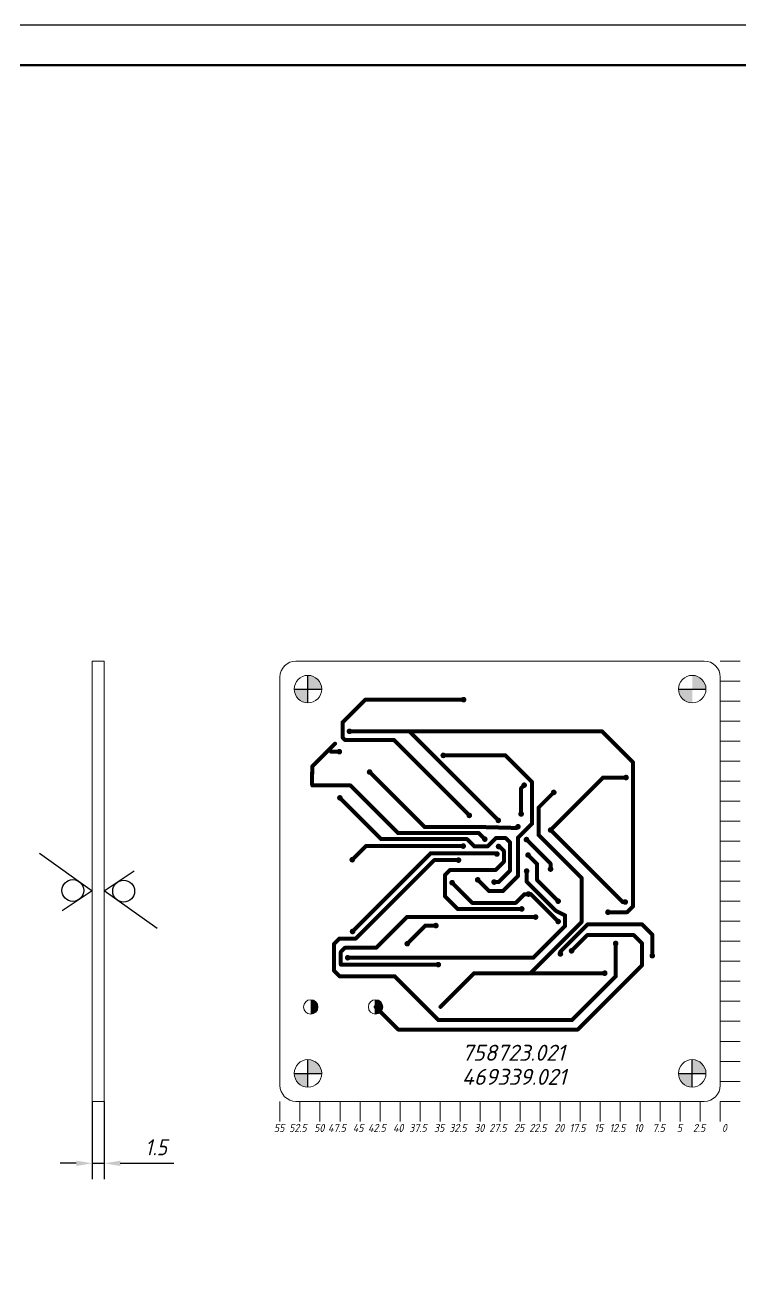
# Model space of a CAD drawing. Header units: millimetres. Extents: x -963 to 6509, y -1367 to 453.
# Drawn here: x 128.3 to 217.7, y 140.3 to 297 of the extents above; entities that cross this region are included whole.
import ezdxf

# ---------------------------------------------------------------- set-up
doc = ezdxf.new("R2010")
doc.units = ezdxf.units.MM
doc.header["$LTSCALE"] = 0.5
doc.layers.get('0').update_dxf_attribs({"lineweight": 60})
doc.layers.get('Defpoints').update_dxf_attribs({"color": 5})
doc.layers.add('2-штриховка', color=7, linetype='Continuous', true_color=0x00c7c7)
doc.layers.add('4-текст', color=7, linetype='Continuous', true_color=0x00ad00)
for name, color, linetype in [('3-размеры', 6, 'Continuous'), ('BottomLayer', 5, 'Continuous'), ('ViaHoleLayer', 16, 'Continuous')]:
    doc.layers.add(name, color=color, linetype=linetype)
doc.layers.add('Для ПП', color=30, linetype='Continuous', lineweight=20)
doc.styles.get("Standard").update_dxf_attribs({"font": 'isocpeui.ttf', "width": 0.9})
doc.dimstyles.new('Standart', dxfattribs={"dimtxt": 5, "dimasz": 5, "dimexe": 2, "dimexo": 0, "dimgap": 1, "dimtad": 1, "dimtoh": 1, "dimdec": 1, "dimtxsty": 'Standard', "dimcen": 2.5, "dimadec": 0, "dimazin": 0, "dimtfac": 1, "dimtdec": 1, "dimtmove": 0, "dimatfit": 3, "dimldrblk": 'DOTSMALL', "dimfxl": 1, "dimarcsym": 0})

# ---------------------------------------------------------------- blocks, each defined once
blk = doc.blocks.new('*D153')
at = {"layer": '3-размеры', "color": 0, "lineweight": -2, "transparency": 16777216}
for p, q in [((136.64, 162.56), (136.64, 152.83)), ((138.14, 162.56), (138.14, 152.83)), ((134.64, 154.83), (132.64, 154.83)), ((136.64, 154.83), (138.14, 154.83)), ((140.14, 154.83), (146.83, 154.83))]:
    blk.add_line(p, q, dxfattribs=at)
at = {"layer": '3-размеры', "color": 0, "transparency": 16777216}
for points in [[(134.64, 155.16), (134.64, 154.5), (136.64, 154.83)], [(140.14, 155.16), (140.14, 154.5), (138.14, 154.83)]]:
    blk.add_solid(points, dxfattribs=at)
at = {"layer": 'Defpoints', "color": 0, "transparency": 16777216}
for p in [(136.64, 162.56), (138.14, 162.56), (138.14, 154.83)]:
    blk.add_point(p, dxfattribs=at)
at = {"layer": '3-размеры', "color": 0, "transparency": 16777216, "insert": (144.62, 156.83), "char_height": 2, "attachment_point": 5}
blk.add_mtext('1.5', dxfattribs=at)
blk = doc.blocks.new('_DotSmall')
at = {"color": 0, "linetype": 'ByBlock', "const_width": 0.5}
blk.add_lwpolyline([(-0.0625, 0, 1), (0.0625, 0, 1)], format="xyb", close=True, dxfattribs=at)

msp = doc.modelspace()

# ---------------------------------------------------------------- hatches: boundary and pattern name
at = {"layer": '2-штриховка'}
h = msp.add_hatch(color=256, dxfattribs=at)
h.dxf.hatch_style = 1
h.paths.add_polyline_path([(163.591, 215.779), (163.591, 214.065), (165.305, 214.065, 0.4142136)])
h.paths.add_polyline_path([(163.591, 212.351), (163.591, 214.065), (161.877, 214.065, 0.4142136)])
h = msp.add_hatch(color=256, dxfattribs=at)
h.dxf.hatch_style = 1
h.paths.add_polyline_path([(211.591, 215.779), (211.591, 214.065), (213.305, 214.065, 0.4142136)])
h.paths.add_polyline_path([(211.591, 212.351), (211.591, 214.065), (209.877, 214.065, 0.4142136)])
h = msp.add_hatch(color=256, dxfattribs=at)
h.dxf.hatch_style = 1
h.paths.add_polyline_path([(163.941, 175.265), (163.941, 173.465, 0.4142136), (164.841, 174.365, 0.4142136)])
h = msp.add_hatch(color=256, dxfattribs=at)
h.dxf.hatch_style = 1
h.paths.add_polyline_path([(172.041, 175.265), (172.041, 173.465, 0.4142136), (172.941, 174.365, 0.4142136)])
h = msp.add_hatch(color=256, dxfattribs=at)
h.dxf.hatch_style = 1
h.paths.add_polyline_path([(163.591, 167.779), (163.591, 166.065), (165.305, 166.065, 0.4142136)])
h.paths.add_polyline_path([(163.591, 164.351), (163.591, 166.065), (161.877, 166.065, 0.4142136)])
h = msp.add_hatch(color=256, dxfattribs=at)
h.dxf.hatch_style = 1
h.paths.add_polyline_path([(211.591, 167.779), (211.591, 166.065), (213.305, 166.065, 0.4142136)])
h.paths.add_polyline_path([(211.591, 164.351), (211.591, 166.065), (209.877, 166.065, 0.4142136)])

# ---------------------------------------------------------------- linework, layer by layer
at = {"lineweight": 60}
msp.add_lwpolyline([(20, 5), (415, 5), (415, 292), (20, 292)], close=True, dxfattribs=at)
at = {"layer": '3-размеры'}
for p, q in [((130.04, 193.55), (136.642, 188.864)), ((138.142, 188.864), (141.898, 191.343)), ((136.642, 188.864), (132.885, 186.385)), ((144.743, 184.178), (138.142, 188.864))]:
    msp.add_line(p, q, dxfattribs=at)
for centre in [(134.217, 188.905), (140.566, 188.823)]:
    msp.add_circle(centre, 1.37, dxfattribs=at)
at = {"layer": '4-текст'}
for p, q in [((163.591, 212.351), (163.591, 215.779)), ((161.877, 214.065), (165.305, 214.065)), ((209.877, 214.065), (213.305, 214.065)), ((172.041, 173.465), (172.041, 175.265)), ((163.591, 164.351), (163.591, 167.779)), ((211.591, 164.351), (211.591, 167.779)), ((161.877, 166.065), (165.305, 166.065)), ((209.877, 166.065), (213.305, 166.065))]:
    msp.add_line(p, q, dxfattribs=at)
at = {"layer": 'BottomLayer', "const_width": 0.5}
for points in [[(170.759, 212.742), (167.914, 209.897)], [(183.027, 212.742), (170.759, 212.742)], [(167.914, 208.018), (167.914, 209.897)], [(176.244, 208.785), (168.773, 208.785)], [(187.364, 197.665), (176.244, 208.785)], [(200.319, 208.785), (176.244, 208.785)], [(204.185, 204.919), (200.319, 208.785)], [(166.972, 207.245), (164.147, 204.42)], [(168.219, 207.713), (167.914, 208.018)], [(174.315, 207.713), (168.219, 207.713)], [(183.738, 198.289), (174.315, 207.713)], [(167.508, 206.245), (166.472, 206.245)], [(188.234, 205.782), (180.49, 205.782)], [(191.587, 202.43), (188.234, 205.782)], [(164.147, 203.531), (164.091, 203.587)], [(164.091, 202.165), (164.091, 203.587)], [(164.147, 203.531), (164.147, 204.42)], [(178.162, 196.83), (171.287, 203.705)], [(204.185, 186.91), (204.185, 204.919)], [(168.905, 202.023), (164.155, 202.023)], [(174.852, 196.076), (168.905, 202.023)], [(190.596, 202.065), (190.215, 201.684)], [(191.587, 197.273), (191.587, 202.43)], [(200.453, 203.015), (193.898, 196.461)], [(203.318, 203.015), (200.453, 203.015)], [(172.73, 195.322), (167.579, 200.474)], [(190.215, 198.465), (190.215, 201.684)], [(194.291, 201.16), (192.388, 199.257)], [(192.388, 195.863), (192.388, 199.257)], [(191.587, 197.273), (189.809, 195.495)], [(184.919, 196.076), (174.852, 196.076)], [(185.337, 196.83), (178.162, 196.83)], [(185.673, 195.322), (184.919, 196.076)], [(189.657, 196.715), (185.337, 196.83)], [(189.809, 196.867), (189.657, 196.715)], [(197.759, 190.492), (192.388, 195.863)], [(202.89, 187.469), (193.898, 196.461)], [(170.822, 194.454), (169.12, 192.752)], [(182.976, 194.454), (170.822, 194.454)], [(183.454, 195.322), (172.73, 195.322)], [(184.373, 194.403), (183.454, 195.322)], [(185.999, 194.403), (184.373, 194.403)], [(187.04, 195.445), (185.999, 194.403)], [(188.31, 195.445), (187.04, 195.445)], [(187.523, 194.403), (187.396, 194.403)], [(188.056, 193.87), (187.523, 194.403)], [(188.818, 194.937), (188.31, 195.445)], [(188.818, 191.381), (188.818, 194.937)], [(189.809, 190.685), (189.809, 195.495)], [(193.891, 192.252), (190.878, 195.265)], [(178.938, 193.565), (169.159, 183.786)], [(179.37, 192.701), (169.578, 182.91)], [(187.089, 193.565), (178.938, 193.565)], [(182.391, 192.701), (179.37, 192.701)], [(187.191, 193.463), (187.089, 193.565)], [(188.056, 192.498), (188.056, 193.87)], [(192.217, 192.198), (191.079, 193.336)], [(181.3, 191.457), (180.716, 190.873)], [(187.015, 191.457), (181.3, 191.457)], [(188.056, 192.498), (187.015, 191.457)], [(188.818, 191.381), (187.396, 189.958)], [(190.901, 190.034), (190.901, 191.33)], [(192.217, 190.191), (192.217, 192.198)], [(193.891, 191.584), (193.891, 192.252)], [(180.716, 188.18), (180.716, 190.873)], [(184.113, 187.36), (181.591, 189.882)], [(186.188, 188.841), (184.791, 190.238)], [(187.396, 189.958), (186.837, 189.958)], [(189.809, 190.685), (187.964, 188.841)], [(194.581, 186.354), (190.901, 190.034)], [(194.838, 187.57), (192.217, 190.191)], [(197.759, 184.963), (197.759, 190.492)], [(182.29, 186.606), (180.716, 188.18)], [(187.964, 188.841), (186.188, 188.841)], [(190.603, 188.434), (189.528, 187.36)], [(191.435, 188.434), (190.603, 188.434)], [(191.409, 188.46), (191.13, 188.46)], [(191.435, 188.434), (191.409, 188.46)], [(194.838, 185.031), (191.435, 188.434)], [(190.292, 186.606), (182.29, 186.606)], [(189.528, 187.36), (184.113, 187.36)], [(195.702, 185.795), (194.581, 186.354)], [(203.22, 187.469), (202.89, 187.469)], [(204.185, 186.91), (203.474, 186.199)], [(175.94, 185.589), (172.105, 181.754)], [(192.019, 185.589), (175.94, 185.589)], [(197.759, 184.963), (191.375, 178.579)], [(195.702, 184.472), (195.702, 185.795)], [(203.474, 186.199), (201.061, 186.199)], [(178.252, 184.523), (175.991, 182.262)], [(179.565, 184.523), (178.252, 184.523)], [(195.702, 184.472), (191.739, 180.509)], [(198.538, 184.675), (195.118, 181.255)], [(198.47, 183.329), (196.515, 181.373)], [(204.287, 183.329), (198.47, 183.329)], [(205.303, 184.675), (198.538, 184.675)], [(205.303, 182.313), (204.287, 183.329)], [(206.598, 183.38), (205.303, 184.675)], [(206.598, 180.763), (206.598, 183.38)], [(167.529, 182.91), (166.856, 182.237)], [(166.856, 178.862), (166.856, 182.237)], [(169.578, 182.91), (167.529, 182.91)], [(168.219, 181.754), (167.691, 181.226)], [(172.105, 181.754), (168.219, 181.754)], [(202.026, 178.173), (202.026, 182.287)], [(205.303, 179.544), (205.303, 182.313)], [(167.691, 179.665), (167.691, 181.226)], [(191.739, 180.509), (168.551, 180.509)], [(195.118, 180.992), (195.118, 181.255)], [(167.52, 178.198), (166.856, 178.862)], [(167.711, 179.646), (167.691, 179.665)], [(179.866, 179.646), (167.711, 179.646)], [(184.355, 178.579), (180.141, 174.365)], [(191.375, 178.579), (184.355, 178.579)], [(200.655, 178.579), (191.375, 178.579)], [(205.303, 179.544), (197.302, 171.543)], [(174.417, 178.198), (167.52, 178.198)], [(179.903, 172.712), (174.417, 178.198)], [(202.026, 178.173), (196.565, 172.712)], [(174.862, 171.543), (172.041, 174.365)], [(196.565, 172.712), (179.903, 172.712)], [(197.302, 171.543), (174.862, 171.543)]]:
    msp.add_lwpolyline(points, dxfattribs=at)
at = {"layer": 'BottomLayer'}
for points, const_width in [([(170.884, 212.742, -1), (170.634, 212.742, -1)], 0.25), ([(170.884, 212.742, -1), (170.634, 212.742, -1)], 0.25), ([(183.202, 212.742, -1), (182.852, 212.742, -1)], 0.35), ([(183.152, 212.742, -1), (182.902, 212.742, -1)], 0.25), ([(168.039, 209.897, -1), (167.789, 209.897, -1)], 0.25), ([(168.039, 209.897, -1), (167.789, 209.897, -1)], 0.25), ([(168.948, 208.785, -1), (168.598, 208.785, -1)], 0.35), ([(168.898, 208.785, -1), (168.648, 208.785, -1)], 0.25), ([(176.369, 208.785, -1), (176.119, 208.785, -1)], 0.25), ([(176.369, 208.785, -1), (176.119, 208.785, -1)], 0.25), ([(176.369, 208.785, -1), (176.119, 208.785, -1)], 0.25), ([(200.444, 208.785, -1), (200.194, 208.785, -1)], 0.25), ([(200.444, 208.785, -1), (200.194, 208.785, -1)], 0.25), ([(167.097, 207.245, -1), (166.847, 207.245, -1)], 0.25), ([(168.039, 208.018, -1), (167.789, 208.018, -1)], 0.25), ([(168.039, 208.018, -1), (167.789, 208.018, -1)], 0.25), ([(168.344, 207.713, -1), (168.094, 207.713, -1)], 0.25), ([(168.344, 207.713, -1), (168.094, 207.713, -1)], 0.25), ([(174.44, 207.713, -1), (174.19, 207.713, -1)], 0.25), ([(174.44, 207.713, -1), (174.19, 207.713, -1)], 0.25), ([(166.597, 206.245, -1), (166.347, 206.245, -1)], 0.25), ([(167.683, 206.245, -1), (167.333, 206.245, -1)], 0.35), ([(167.633, 206.245, -1), (167.383, 206.245, -1)], 0.25), ([(180.665, 205.782, -1), (180.315, 205.782, -1)], 0.35), ([(180.615, 205.782, -1), (180.365, 205.782, -1)], 0.25), ([(188.359, 205.782, -1), (188.109, 205.782, -1)], 0.25), ([(188.359, 205.782, -1), (188.109, 205.782, -1)], 0.25), ([(164.216, 203.587, -1), (163.966, 203.587, -1)], 0.25), ([(164.216, 203.587, -1), (163.966, 203.587, -1)], 0.25), ([(164.272, 204.42, -1), (164.022, 204.42, -1)], 0.25), ([(164.272, 204.42, -1), (164.022, 204.42, -1)], 0.25), ([(164.272, 203.531, -1), (164.022, 203.531, -1)], 0.25), ([(164.272, 203.531, -1), (164.022, 203.531, -1)], 0.25), ([(171.462, 203.705, -1), (171.112, 203.705, -1)], 0.35), ([(171.412, 203.705, -1), (171.162, 203.705, -1)], 0.25), ([(204.31, 204.919, -1), (204.06, 204.919, -1)], 0.25), ([(204.31, 204.919, -1), (204.06, 204.919, -1)], 0.25), ([(164.216, 202.165, -1), (163.966, 202.165, -1)], 0.25), ([(164.28, 202.023, -1), (164.03, 202.023, -1)], 0.25), ([(169.03, 202.023, -1), (168.78, 202.023, -1)], 0.25), ([(169.03, 202.023, -1), (168.78, 202.023, -1)], 0.25), ([(190.771, 202.065, -1), (190.421, 202.065, -1)], 0.35), ([(190.721, 202.065, -1), (190.471, 202.065, -1)], 0.25), ([(191.712, 202.43, -1), (191.462, 202.43, -1)], 0.25), ([(191.712, 202.43, -1), (191.462, 202.43, -1)], 0.25), ([(200.578, 203.015, -1), (200.328, 203.015, -1)], 0.25), ([(200.578, 203.015, -1), (200.328, 203.015, -1)], 0.25), ([(203.493, 203.015, -1), (203.143, 203.015, -1)], 0.35), ([(203.443, 203.015, -1), (203.193, 203.015, -1)], 0.25), ([(167.754, 200.474, -1), (167.404, 200.474, -1)], 0.35), ([(167.704, 200.474, -1), (167.454, 200.474, -1)], 0.25), ([(190.34, 201.684, -1), (190.09, 201.684, -1)], 0.25), ([(190.34, 201.684, -1), (190.09, 201.684, -1)], 0.25), ([(194.466, 201.16, -1), (194.116, 201.16, -1)], 0.35), ([(194.416, 201.16, -1), (194.166, 201.16, -1)], 0.25), ([(192.513, 199.257, -1), (192.263, 199.257, -1)], 0.25), ([(192.513, 199.257, -1), (192.263, 199.257, -1)], 0.25), ([(183.913, 198.289, -1), (183.563, 198.289, -1)], 0.35), ([(183.863, 198.289, -1), (183.613, 198.289, -1)], 0.25), ([(187.539, 197.665, -1), (187.189, 197.665, -1)], 0.35), ([(187.489, 197.665, -1), (187.239, 197.665, -1)], 0.25), ([(190.39, 198.465, -1), (190.04, 198.465, -1)], 0.35), ([(190.34, 198.465, -1), (190.09, 198.465, -1)], 0.25), ([(191.712, 197.273, -1), (191.462, 197.273, -1)], 0.25), ([(191.712, 197.273, -1), (191.462, 197.273, -1)], 0.25), ([(174.977, 196.076, -1), (174.727, 196.076, -1)], 0.25), ([(174.977, 196.076, -1), (174.727, 196.076, -1)], 0.25), ([(178.287, 196.83, -1), (178.037, 196.83, -1)], 0.25), ([(178.287, 196.83, -1), (178.037, 196.83, -1)], 0.25), ([(185.044, 196.076, -1), (184.794, 196.076, -1)], 0.25), ([(185.044, 196.076, -1), (184.794, 196.076, -1)], 0.25), ([(185.462, 196.83, -1), (185.212, 196.83, -1)], 0.25), ([(185.462, 196.83, -1), (185.212, 196.83, -1)], 0.25), ([(189.782, 196.715, -1), (189.532, 196.715, -1)], 0.25), ([(189.782, 196.715, -1), (189.532, 196.715, -1)], 0.25), ([(189.984, 196.867, -1), (189.634, 196.867, -1)], 0.35), ([(189.934, 196.867, -1), (189.684, 196.867, -1)], 0.25), ([(192.513, 195.863, -1), (192.263, 195.863, -1)], 0.25), ([(192.513, 195.863, -1), (192.263, 195.863, -1)], 0.25), ([(194.073, 196.461, -1), (193.723, 196.461, -1)], 0.35), ([(194.023, 196.461, -1), (193.773, 196.461, -1)], 0.25), ([(194.023, 196.461, -1), (193.773, 196.461, -1)], 0.25), ([(170.947, 194.454, -1), (170.697, 194.454, -1)], 0.25), ([(170.947, 194.454, -1), (170.697, 194.454, -1)], 0.25), ([(172.855, 195.322, -1), (172.605, 195.322, -1)], 0.25), ([(172.855, 195.322, -1), (172.605, 195.322, -1)], 0.25), ([(183.151, 194.454, -1), (182.801, 194.454, -1)], 0.35), ([(183.101, 194.454, -1), (182.851, 194.454, -1)], 0.25), ([(183.579, 195.322, -1), (183.329, 195.322, -1)], 0.25), ([(183.579, 195.322, -1), (183.329, 195.322, -1)], 0.25), ([(184.498, 194.403, -1), (184.248, 194.403, -1)], 0.25), ([(184.498, 194.403, -1), (184.248, 194.403, -1)], 0.25), ([(185.848, 195.322, -1), (185.498, 195.322, -1)], 0.35), ([(185.798, 195.322, -1), (185.548, 195.322, -1)], 0.25), ([(186.124, 194.403, -1), (185.874, 194.403, -1)], 0.25), ([(186.124, 194.403, -1), (185.874, 194.403, -1)], 0.25), ([(187.165, 195.445, -1), (186.915, 195.445, -1)], 0.25), ([(187.165, 195.445, -1), (186.915, 195.445, -1)], 0.25), ([(187.571, 194.403, -1), (187.221, 194.403, -1)], 0.35), ([(187.521, 194.403, -1), (187.271, 194.403, -1)], 0.25), ([(187.648, 194.403, -1), (187.398, 194.403, -1)], 0.25), ([(187.648, 194.403, -1), (187.398, 194.403, -1)], 0.25), ([(188.435, 195.445, -1), (188.185, 195.445, -1)], 0.25), ([(188.435, 195.445, -1), (188.185, 195.445, -1)], 0.25), ([(188.943, 194.937, -1), (188.693, 194.937, -1)], 0.25), ([(188.943, 194.937, -1), (188.693, 194.937, -1)], 0.25), ([(189.934, 195.495, -1), (189.684, 195.495, -1)], 0.25), ([(189.934, 195.495, -1), (189.684, 195.495, -1)], 0.25), ([(191.053, 195.265, -1), (190.703, 195.265, -1)], 0.35), ([(191.003, 195.265, -1), (190.753, 195.265, -1)], 0.25), ([(169.295, 192.752, -1), (168.945, 192.752, -1)], 0.35), ([(169.245, 192.752, -1), (168.995, 192.752, -1)], 0.25), ([(179.063, 193.565, -1), (178.813, 193.565, -1)], 0.25), ([(179.063, 193.565, -1), (178.813, 193.565, -1)], 0.25), ([(179.495, 192.701, -1), (179.245, 192.701, -1)], 0.25), ([(179.495, 192.701, -1), (179.245, 192.701, -1)], 0.25), ([(182.566, 192.701, -1), (182.216, 192.701, -1)], 0.35), ([(182.516, 192.701, -1), (182.266, 192.701, -1)], 0.25), ([(187.214, 193.565, -1), (186.964, 193.565, -1)], 0.25), ([(187.214, 193.565, -1), (186.964, 193.565, -1)], 0.25), ([(187.366, 193.463, -1), (187.016, 193.463, -1)], 0.35), ([(187.316, 193.463, -1), (187.066, 193.463, -1)], 0.25), ([(188.181, 193.87, -1), (187.931, 193.87, -1)], 0.25), ([(188.181, 193.87, -1), (187.931, 193.87, -1)], 0.25), ([(191.254, 193.336, -1), (190.904, 193.336, -1)], 0.35), ([(191.204, 193.336, -1), (190.954, 193.336, -1)], 0.25), ([(181.425, 191.457, -1), (181.175, 191.457, -1)], 0.25), ([(181.425, 191.457, -1), (181.175, 191.457, -1)], 0.25), ([(187.14, 191.457, -1), (186.89, 191.457, -1)], 0.25), ([(187.14, 191.457, -1), (186.89, 191.457, -1)], 0.25), ([(188.181, 192.498, -1), (187.931, 192.498, -1)], 0.25), ([(188.181, 192.498, -1), (187.931, 192.498, -1)], 0.25), ([(188.943, 191.381, -1), (188.693, 191.381, -1)], 0.25), ([(188.943, 191.381, -1), (188.693, 191.381, -1)], 0.25), ([(191.076, 191.33, -1), (190.726, 191.33, -1)], 0.35), ([(191.026, 191.33, -1), (190.776, 191.33, -1)], 0.25), ([(192.342, 192.198, -1), (192.092, 192.198, -1)], 0.25), ([(192.342, 192.198, -1), (192.092, 192.198, -1)], 0.25), ([(194.066, 191.584, -1), (193.716, 191.584, -1)], 0.35), ([(194.016, 192.252, -1), (193.766, 192.252, -1)], 0.25), ([(194.016, 192.252, -1), (193.766, 192.252, -1)], 0.25), ([(194.016, 191.584, -1), (193.766, 191.584, -1)], 0.25), ([(180.841, 190.873, -1), (180.591, 190.873, -1)], 0.25), ([(180.841, 190.873, -1), (180.591, 190.873, -1)], 0.25), ([(181.766, 189.882, -1), (181.416, 189.882, -1)], 0.35), ([(181.716, 189.882, -1), (181.466, 189.882, -1)], 0.25), ([(184.966, 190.238, -1), (184.616, 190.238, -1)], 0.35), ([(184.916, 190.238, -1), (184.666, 190.238, -1)], 0.25), ([(187.012, 189.958, -1), (186.662, 189.958, -1)], 0.35), ([(186.962, 189.958, -1), (186.712, 189.958, -1)], 0.25), ([(187.521, 189.958, -1), (187.271, 189.958, -1)], 0.25), ([(187.521, 189.958, -1), (187.271, 189.958, -1)], 0.25), ([(189.934, 190.685, -1), (189.684, 190.685, -1)], 0.25), ([(189.934, 190.685, -1), (189.684, 190.685, -1)], 0.25), ([(191.026, 190.034, -1), (190.776, 190.034, -1)], 0.25), ([(191.026, 190.034, -1), (190.776, 190.034, -1)], 0.25), ([(192.342, 190.191, -1), (192.092, 190.191, -1)], 0.25), ([(192.342, 190.191, -1), (192.092, 190.191, -1)], 0.25), ([(197.884, 190.492, -1), (197.634, 190.492, -1)], 0.25), ([(197.884, 190.492, -1), (197.634, 190.492, -1)], 0.25), ([(180.841, 188.18, -1), (180.591, 188.18, -1)], 0.25), ([(180.841, 188.18, -1), (180.591, 188.18, -1)], 0.25), ([(186.313, 188.841, -1), (186.063, 188.841, -1)], 0.25), ([(186.313, 188.841, -1), (186.063, 188.841, -1)], 0.25), ([(188.089, 188.841, -1), (187.839, 188.841, -1)], 0.25), ([(188.089, 188.841, -1), (187.839, 188.841, -1)], 0.25), ([(190.728, 188.434, -1), (190.478, 188.434, -1)], 0.25), ([(190.728, 188.434, -1), (190.478, 188.434, -1)], 0.25), ([(191.305, 188.46, -1), (190.955, 188.46, -1)], 0.35), ([(191.255, 188.46, -1), (191.005, 188.46, -1)], 0.25), ([(191.534, 188.46, -1), (191.284, 188.46, -1)], 0.25), ([(191.534, 188.46, -1), (191.284, 188.46, -1)], 0.25), ([(191.56, 188.434, -1), (191.31, 188.434, -1)], 0.25), ([(191.56, 188.434, -1), (191.31, 188.434, -1)], 0.25), ([(191.56, 188.434, -1), (191.31, 188.434, -1)], 0.25), ([(182.415, 186.606, -1), (182.165, 186.606, -1)], 0.25), ([(182.415, 186.606, -1), (182.165, 186.606, -1)], 0.25), ([(184.238, 187.36, -1), (183.988, 187.36, -1)], 0.25), ([(184.238, 187.36, -1), (183.988, 187.36, -1)], 0.25), ([(189.653, 187.36, -1), (189.403, 187.36, -1)], 0.25), ([(189.653, 187.36, -1), (189.403, 187.36, -1)], 0.25), ([(190.467, 186.606, -1), (190.117, 186.606, -1)], 0.35), ([(190.417, 186.606, -1), (190.167, 186.606, -1)], 0.25), ([(194.706, 186.354, -1), (194.456, 186.354, -1)], 0.25), ([(194.706, 186.354, -1), (194.456, 186.354, -1)], 0.25), ([(195.013, 187.57, -1), (194.663, 187.57, -1)], 0.35), ([(194.963, 187.57, -1), (194.713, 187.57, -1)], 0.25), ([(201.236, 186.199, -1), (200.886, 186.199, -1)], 0.35), ([(203.015, 187.469, -1), (202.765, 187.469, -1)], 0.25), ([(203.015, 187.469, -1), (202.765, 187.469, -1)], 0.25), ([(203.395, 187.469, -1), (203.045, 187.469, -1)], 0.35), ([(203.345, 187.469, -1), (203.095, 187.469, -1)], 0.25), ([(204.31, 186.91, -1), (204.06, 186.91, -1)], 0.25), ([(204.31, 186.91, -1), (204.06, 186.91, -1)], 0.25), ([(176.065, 185.589, -1), (175.815, 185.589, -1)], 0.25), ([(176.065, 185.589, -1), (175.815, 185.589, -1)], 0.25), ([(192.195, 185.589, -1), (191.844, 185.589, -1)], 0.35), ([(192.144, 185.589, -1), (191.895, 185.589, -1)], 0.25), ([(195.013, 185.031, -1), (194.663, 185.031, -1)], 0.35), ([(194.963, 185.031, -1), (194.713, 185.031, -1)], 0.25), ([(195.827, 185.795, -1), (195.577, 185.795, -1)], 0.25), ([(195.827, 185.795, -1), (195.577, 185.795, -1)], 0.25), ([(197.884, 184.963, -1), (197.634, 184.963, -1)], 0.25), ([(197.884, 184.963, -1), (197.634, 184.963, -1)], 0.25), ([(201.186, 186.199, -1), (200.936, 186.199, -1)], 0.25), ([(203.599, 186.199, -1), (203.349, 186.199, -1)], 0.25), ([(203.599, 186.199, -1), (203.349, 186.199, -1)], 0.25), ([(169.334, 183.786, -1), (168.984, 183.786, -1)], 0.35), ([(169.284, 183.786, -1), (169.034, 183.786, -1)], 0.25), ([(178.377, 184.523, -1), (178.127, 184.523, -1)], 0.25), ([(178.377, 184.523, -1), (178.127, 184.523, -1)], 0.25), ([(179.74, 184.523, -1), (179.39, 184.523, -1)], 0.35), ([(179.69, 184.523, -1), (179.44, 184.523, -1)], 0.25), ([(195.827, 184.472, -1), (195.577, 184.472, -1)], 0.25), ([(195.827, 184.472, -1), (195.577, 184.472, -1)], 0.25), ([(198.595, 183.329, -1), (198.345, 183.329, -1)], 0.25), ([(198.595, 183.329, -1), (198.345, 183.329, -1)], 0.25), ([(198.663, 184.675, -1), (198.413, 184.675, -1)], 0.25), ([(198.663, 184.675, -1), (198.413, 184.675, -1)], 0.25), ([(204.412, 183.329, -1), (204.162, 183.329, -1)], 0.25), ([(204.412, 183.329, -1), (204.162, 183.329, -1)], 0.25), ([(205.428, 184.675, -1), (205.178, 184.675, -1)], 0.25), ([(205.428, 184.675, -1), (205.178, 184.675, -1)], 0.25), ([(206.723, 183.38, -1), (206.473, 183.38, -1)], 0.25), ([(206.723, 183.38, -1), (206.473, 183.38, -1)], 0.25), ([(166.981, 182.237, -1), (166.731, 182.237, -1)], 0.25), ([(166.981, 182.237, -1), (166.731, 182.237, -1)], 0.25), ([(167.654, 182.91, -1), (167.404, 182.91, -1)], 0.25), ([(167.654, 182.91, -1), (167.404, 182.91, -1)], 0.25), ([(168.344, 181.754, -1), (168.094, 181.754, -1)], 0.25), ([(168.344, 181.754, -1), (168.094, 181.754, -1)], 0.25), ([(169.703, 182.91, -1), (169.453, 182.91, -1)], 0.25), ([(169.703, 182.91, -1), (169.453, 182.91, -1)], 0.25), ([(172.23, 181.754, -1), (171.98, 181.754, -1)], 0.25), ([(172.23, 181.754, -1), (171.98, 181.754, -1)], 0.25), ([(176.166, 182.262, -1), (175.816, 182.262, -1)], 0.35), ([(176.116, 182.262, -1), (175.866, 182.262, -1)], 0.25), ([(202.201, 182.287, -1), (201.851, 182.287, -1)], 0.35), ([(202.151, 182.287, -1), (201.901, 182.287, -1)], 0.25), ([(205.428, 182.313, -1), (205.178, 182.313, -1)], 0.25), ([(205.428, 182.313, -1), (205.178, 182.313, -1)], 0.25), ([(167.816, 181.226, -1), (167.566, 181.226, -1)], 0.25), ([(167.816, 181.226, -1), (167.566, 181.226, -1)], 0.25), ([(168.726, 180.509, -1), (168.376, 180.509, -1)], 0.35), ([(168.676, 180.509, -1), (168.426, 180.509, -1)], 0.25), ([(191.864, 180.509, -1), (191.614, 180.509, -1)], 0.25), ([(191.864, 180.509, -1), (191.614, 180.509, -1)], 0.25), ([(195.293, 180.992, -1), (194.943, 180.992, -1)], 0.35), ([(195.243, 181.255, -1), (194.993, 181.255, -1)], 0.25), ([(195.243, 181.255, -1), (194.993, 181.255, -1)], 0.25), ([(195.243, 180.992, -1), (194.993, 180.992, -1)], 0.25), ([(196.69, 181.373, -1), (196.34, 181.373, -1)], 0.35), ([(196.64, 181.373, -1), (196.39, 181.373, -1)], 0.25), ([(206.773, 180.763, -1), (206.423, 180.763, -1)], 0.35), ([(206.723, 180.763, -1), (206.473, 180.763, -1)], 0.25), ([(166.981, 178.862, -1), (166.731, 178.862, -1)], 0.25), ([(166.981, 178.862, -1), (166.731, 178.862, -1)], 0.25), ([(167.816, 179.665, -1), (167.566, 179.665, -1)], 0.25), ([(167.816, 179.665, -1), (167.566, 179.665, -1)], 0.25), ([(167.836, 179.646, -1), (167.586, 179.646, -1)], 0.25), ([(167.836, 179.646, -1), (167.586, 179.646, -1)], 0.25), ([(180.041, 179.646, -1), (179.691, 179.646, -1)], 0.35), ([(179.991, 179.646, -1), (179.741, 179.646, -1)], 0.25), ([(184.48, 178.579, -1), (184.23, 178.579, -1)], 0.25), ([(184.48, 178.579, -1), (184.23, 178.579, -1)], 0.25), ([(191.5, 178.579, -1), (191.25, 178.579, -1)], 0.25), ([(191.5, 178.579, -1), (191.25, 178.579, -1)], 0.25), ([(191.5, 178.579, -1), (191.25, 178.579, -1)], 0.25), ([(200.83, 178.579, -1), (200.48, 178.579, -1)], 0.35), ([(200.78, 178.579, -1), (200.53, 178.579, -1)], 0.25), ([(205.428, 179.544, -1), (205.178, 179.544, -1)], 0.25), ([(205.428, 179.544, -1), (205.178, 179.544, -1)], 0.25), ([(167.645, 178.198, -1), (167.395, 178.198, -1)], 0.25), ([(167.645, 178.198, -1), (167.395, 178.198, -1)], 0.25), ([(174.542, 178.198, -1), (174.292, 178.198, -1)], 0.25), ([(174.542, 178.198, -1), (174.292, 178.198, -1)], 0.25), ([(202.151, 178.173, -1), (201.901, 178.173, -1)], 0.25), ([(202.151, 178.173, -1), (201.901, 178.173, -1)], 0.25), ([(172.166, 174.365, -1), (171.916, 174.365, -1)], 0.25), ([(180.266, 174.365, -1), (180.016, 174.365, -1)], 0.25), ([(180.028, 172.712, -1), (179.778, 172.712, -1)], 0.25), ([(180.028, 172.712, -1), (179.778, 172.712, -1)], 0.25), ([(196.69, 172.712, -1), (196.44, 172.712, -1)], 0.25), ([(196.69, 172.712, -1), (196.44, 172.712, -1)], 0.25), ([(174.987, 171.543, -1), (174.737, 171.543, -1)], 0.25), ([(174.987, 171.543, -1), (174.737, 171.543, -1)], 0.25), ([(197.427, 171.543, -1), (197.177, 171.543, -1)], 0.25), ([(197.427, 171.543, -1), (197.177, 171.543, -1)], 0.25)]:
    msp.add_lwpolyline(points, format="xyb", close=True, dxfattribs=dict(at, const_width=const_width))
at = {"layer": 'Defpoints'}
msp.add_lwpolyline([(0, 0), (420, 0), (420, 297), (0, 297)], close=True, dxfattribs=at)
msp.add_lwpolyline([(0, 0), (420, 0), (420, 297), (0, 297)], close=True, dxfattribs=at)
at = {"layer": 'ViaHoleLayer', "const_width": 0.2}
for points in [[(183.127, 212.742, -1), (182.927, 212.742, -1)], [(168.873, 208.785, -1), (168.673, 208.785, -1)], [(167.608, 206.245, -1), (167.408, 206.245, -1)], [(180.59, 205.782, -1), (180.39, 205.782, -1)], [(171.387, 203.705, -1), (171.187, 203.705, -1)], [(190.696, 202.065, -1), (190.496, 202.065, -1)], [(203.418, 203.015, -1), (203.218, 203.015, -1)], [(167.679, 200.474, -1), (167.479, 200.474, -1)], [(194.391, 201.16, -1), (194.191, 201.16, -1)], [(183.838, 198.289, -1), (183.638, 198.289, -1)], [(187.464, 197.665, -1), (187.264, 197.665, -1)], [(190.315, 198.465, -1), (190.115, 198.465, -1)], [(189.909, 196.867, -1), (189.709, 196.867, -1)], [(193.998, 196.461, -1), (193.798, 196.461, -1)], [(183.076, 194.454, -1), (182.876, 194.454, -1)], [(185.773, 195.322, -1), (185.573, 195.322, -1)], [(187.496, 194.403, -1), (187.296, 194.403, -1)], [(190.978, 195.265, -1), (190.778, 195.265, -1)], [(169.22, 192.752, -1), (169.02, 192.752, -1)], [(182.491, 192.701, -1), (182.291, 192.701, -1)], [(187.291, 193.463, -1), (187.091, 193.463, -1)], [(191.179, 193.336, -1), (190.979, 193.336, -1)], [(191.001, 191.33, -1), (190.801, 191.33, -1)], [(193.991, 191.584, -1), (193.791, 191.584, -1)], [(181.691, 189.882, -1), (181.491, 189.882, -1)], [(184.891, 190.238, -1), (184.691, 190.238, -1)], [(186.937, 189.958, -1), (186.737, 189.958, -1)], [(191.23, 188.46, -1), (191.03, 188.46, -1)], [(190.392, 186.606, -1), (190.192, 186.606, -1)], [(194.938, 187.57, -1), (194.738, 187.57, -1)], [(203.32, 187.469, -1), (203.12, 187.469, -1)], [(192.119, 185.589, -1), (191.919, 185.589, -1)], [(194.938, 185.031, -1), (194.738, 185.031, -1)], [(201.161, 186.199, -1), (200.961, 186.199, -1)], [(169.259, 183.786, -1), (169.059, 183.786, -1)], [(179.665, 184.523, -1), (179.465, 184.523, -1)], [(176.091, 182.262, -1), (175.891, 182.262, -1)], [(202.126, 182.287, -1), (201.926, 182.287, -1)], [(168.651, 180.509, -1), (168.451, 180.509, -1)], [(195.218, 180.992, -1), (195.018, 180.992, -1)], [(196.615, 181.373, -1), (196.415, 181.373, -1)], [(206.698, 180.763, -1), (206.498, 180.763, -1)], [(179.966, 179.646, -1), (179.766, 179.646, -1)], [(200.755, 178.579, -1), (200.555, 178.579, -1)]]:
    msp.add_lwpolyline(points, format="xyb", close=True, dxfattribs=at)
at = {"layer": 'Для ПП', "lineweight": 20}
for p, q in [((136.642, 217.565), (136.642, 162.565)), ((138.142, 217.565), (138.142, 162.565))]:
    msp.add_line(p, q, dxfattribs=at)
at = {"layer": 'Для ПП'}
for p, q in [((136.642, 217.565), (138.142, 217.565)), ((162.091, 217.565), (213.091, 217.565)), ((215.091, 217.565), (217.591, 217.565)), ((160.091, 164.565), (160.091, 215.565)), ((215.091, 215.565), (215.091, 164.565)), ((215.091, 215.065), (217.591, 215.065)), ((215.091, 212.565), (217.591, 212.565)), ((215.091, 210.065), (217.591, 210.065)), ((215.091, 207.565), (217.591, 207.565)), ((215.091, 205.065), (217.591, 205.065)), ((215.091, 202.565), (217.591, 202.565)), ((215.091, 200.065), (217.591, 200.065)), ((215.091, 197.565), (217.591, 197.565)), ((215.091, 195.065), (217.591, 195.065)), ((215.091, 192.565), (217.591, 192.565)), ((215.091, 190.065), (217.591, 190.065)), ((215.091, 187.565), (217.591, 187.565)), ((215.091, 185.065), (217.591, 185.065)), ((215.091, 182.565), (217.591, 182.565)), ((215.091, 180.065), (217.591, 180.065)), ((215.091, 177.565), (217.591, 177.565)), ((215.091, 175.065), (217.591, 175.065)), ((215.091, 172.565), (217.591, 172.565)), ((215.091, 170.065), (217.591, 170.065)), ((215.091, 167.565), (217.591, 167.565)), ((215.091, 165.065), (217.591, 165.065)), ((136.642, 162.565), (138.142, 162.565)), ((160.091, 162.565), (160.091, 160.065)), ((213.091, 162.565), (162.091, 162.565)), ((162.591, 162.565), (162.591, 160.065)), ((165.091, 162.565), (165.091, 160.065)), ((167.591, 162.565), (167.591, 160.065)), ((170.091, 162.565), (170.091, 160.065)), ((172.591, 162.565), (172.591, 160.065)), ((175.091, 162.565), (175.091, 160.065)), ((177.591, 162.565), (177.591, 160.065)), ((180.091, 162.565), (180.091, 160.065)), ((182.591, 162.565), (182.591, 160.065)), ((185.091, 162.565), (185.091, 160.065)), ((187.591, 162.565), (187.591, 160.065)), ((190.091, 162.565), (190.091, 160.065)), ((192.591, 162.565), (192.591, 160.065)), ((195.091, 162.565), (195.091, 160.065)), ((197.591, 162.565), (197.591, 160.065)), ((200.091, 162.565), (200.091, 160.065)), ((202.591, 162.565), (202.591, 160.065)), ((205.091, 162.565), (205.091, 160.065)), ((207.591, 162.565), (207.591, 160.065)), ((210.091, 162.565), (210.091, 160.065)), ((212.591, 162.565), (212.591, 160.065)), ((215.091, 162.565), (217.591, 162.565)), ((215.091, 162.565), (215.091, 160.065))]:
    msp.add_line(p, q, dxfattribs=at)
for centre, radius in [((163.591, 214.065), 1.714), ((211.591, 214.065), 1.714), ((163.941, 174.365), 0.9), ((172.041, 174.365), 0.9), ((163.591, 166.065), 1.714), ((211.591, 166.065), 1.714)]:
    msp.add_circle(centre, radius, dxfattribs=at)
for centre, start, end in [((162.091, 215.565), 90, 180), ((213.091, 215.565), 0, 90), ((162.091, 164.565), 180, 270), ((213.091, 164.565), 270, 0)]:
    msp.add_arc(centre, 2, start, end, dxfattribs=at)

# ---------------------------------------------------------------- texts
at = {"layer": '4-текст'}
for s, p in [('758723.021', (182.81, 167.641)), ('469339.021', (182.81, 164.63))]:
    msp.add_text(s, height=2, dxfattribs=at).set_placement(p)
at = {"layer": 'Для ПП', "width": 0.9}
for s, p in [('55', (159.333, 158.746)), ('52.5', (161.235, 158.746)), ('50', (164.359, 158.746)), ('47.5', (166.094, 158.746)), ('45', (169.192, 158.746)), ('42.5', (171.094, 158.746)), ('40', (174.218, 158.746)), ('37.5', (176.235, 158.746)), ('35', (179.333, 158.746)), ('32.5', (181.235, 158.746)), ('30', (184.359, 158.746)), ('27.5', (186.235, 158.746)), ('25', (189.333, 158.746)), ('22.5', (191.235, 158.746)), ('20', (194.359, 158.746)), ('17.5', (196.255, 158.746)), ('15', (199.354, 158.746)), ('12.5', (201.255, 158.746)), ('10', (204.328, 158.746)), ('7.5', (206.616, 158.746)), ('5', (209.665, 158.746)), ('2.5', (211.679, 158.746)), ('0', (215.292, 158.746))]:
    msp.add_text(s, height=1, dxfattribs=at).set_placement(p)

# ---------------------------------------------------------------- dimensions: what is measured, and where the dimension line sits
at = {"layer": '3-размеры'}
dim = msp.add_linear_dim(base=(138.142, 154.831), p1=(136.642, 162.565), p2=(138.142, 162.565), text='1.5', dimstyle='Standart', override={"dimtxt": 2, "dimasz": 2}, dxfattribs=at)
dim.commit()
dim.dimension.update_dxf_attribs({"geometry": '*D153', "text_midpoint": (144.618, 154.831), "dimtype": 160})

doc.saveas('drawing.dxf')
